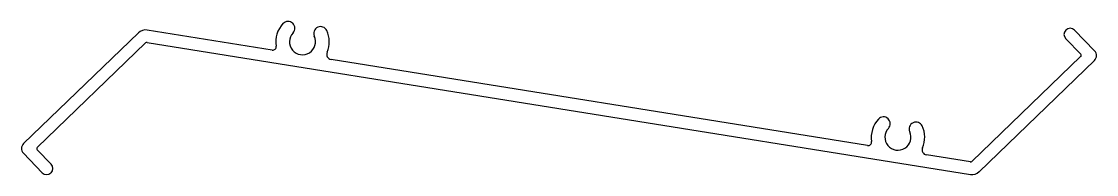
# Model space of a CAD drawing. Extents: x -69 to 88, y 5 to 28.
import ezdxf

# ---------------------------------------------------------------- set-up
doc = ezdxf.new("R2010")
doc.units = 0
doc.layers.get('0').update_dxf_attribs({"linetype": 'CONTINUOUS'})

msp = doc.modelspace()

# ---------------------------------------------------------------- linework, layer by layer
at = {"linetype": 'CONTINUOUS'}
for p, q in [((-52.09, 25.96), (-68.86, 9.73)), ((-32.55, 23.43), (-50.81, 26.36)), ((83.36, 26.37), (83.36, 26.36)), ((87.55, 23.33), (84.63, 26.35)), ((-66.85, 9.17), (-51.04, 24.48)), ((-50.82, 24.54), (69.41, 5.22)), ((83.34, 25.09), (85.53, 22.83)), ((54.4, 9.45), (-23.95, 22.05)), ((85.52, 22.48), (69.64, 7.1)), ((70.69, 5.62), (87.53, 21.92)), ((-68.88, 8.32), (-66.12, 5.47)), ((-64.83, 6.72), (-66.86, 8.82)), ((69.42, 7.04), (63, 8.07)), ((-64.85, 5.45), (-64.85, 5.45))]:
    msp.add_line(p, q, dxfattribs=at)
for centre, radius, start, end in [((-28.12, 24.65), 3.9, 137.016, 189.3237), ((-30.24, 26.63), 1, 317.016, 137.016), ((-25.48, 25.87), 1, 24.8854, 204.8854), ((-51.05, 24.88), 1.5, 80.8684, 134.0661), ((-28.12, 24.65), 1.9, 137.016, 24.8854), ((-28.12, 24.65), 3.9, 336.6919, 24.8854), ((83.98, 25.72), 0.899, 134.0661, 224.0661), ((83.99, 25.72), 0.899, 44.0661, 134.0661), ((-50.86, 24.3), 0.25, 80.8684, 134.0661), ((-32.47, 23.93), 0.508, 260.8684, 9.3237), ((-23.83, 22.8), 0.762, 156.6919, 260.8684), ((85.35, 22.66), 0.25, 314.0661, 44.0661), ((86.83, 22.63), 1, 314.0661, 44.0661), ((58.84, 10.67), 3.9, 137.016, 189.3237), ((56.71, 12.65), 1, 317.016, 137.016), ((61.47, 11.89), 1, 24.8854, 204.8854), ((58.84, 10.67), 1.9, 137.016, 24.8854), ((58.84, 10.67), 3.9, 336.6919, 24.8854), ((-68.16, 9.02), 1, 134.0661, 224.0661), ((54.48, 9.95), 0.508, 260.8684, 9.3237), ((-66.68, 8.99), 0.25, 134.0661, 224.0661), ((63.12, 8.82), 0.762, 156.6919, 260.8684), ((-65.47, 6.1), 0.899, 314.0661, 44.0661), ((69.46, 7.28), 0.25, 260.8684, 314.0661), ((-65.48, 6.1), 0.899, 224.0661, 314.0661), ((69.65, 6.7), 1.5, 260.8684, 314.0661)]:
    msp.add_arc(centre, radius, start, end, dxfattribs=at)

doc.saveas('drawing.dxf')
